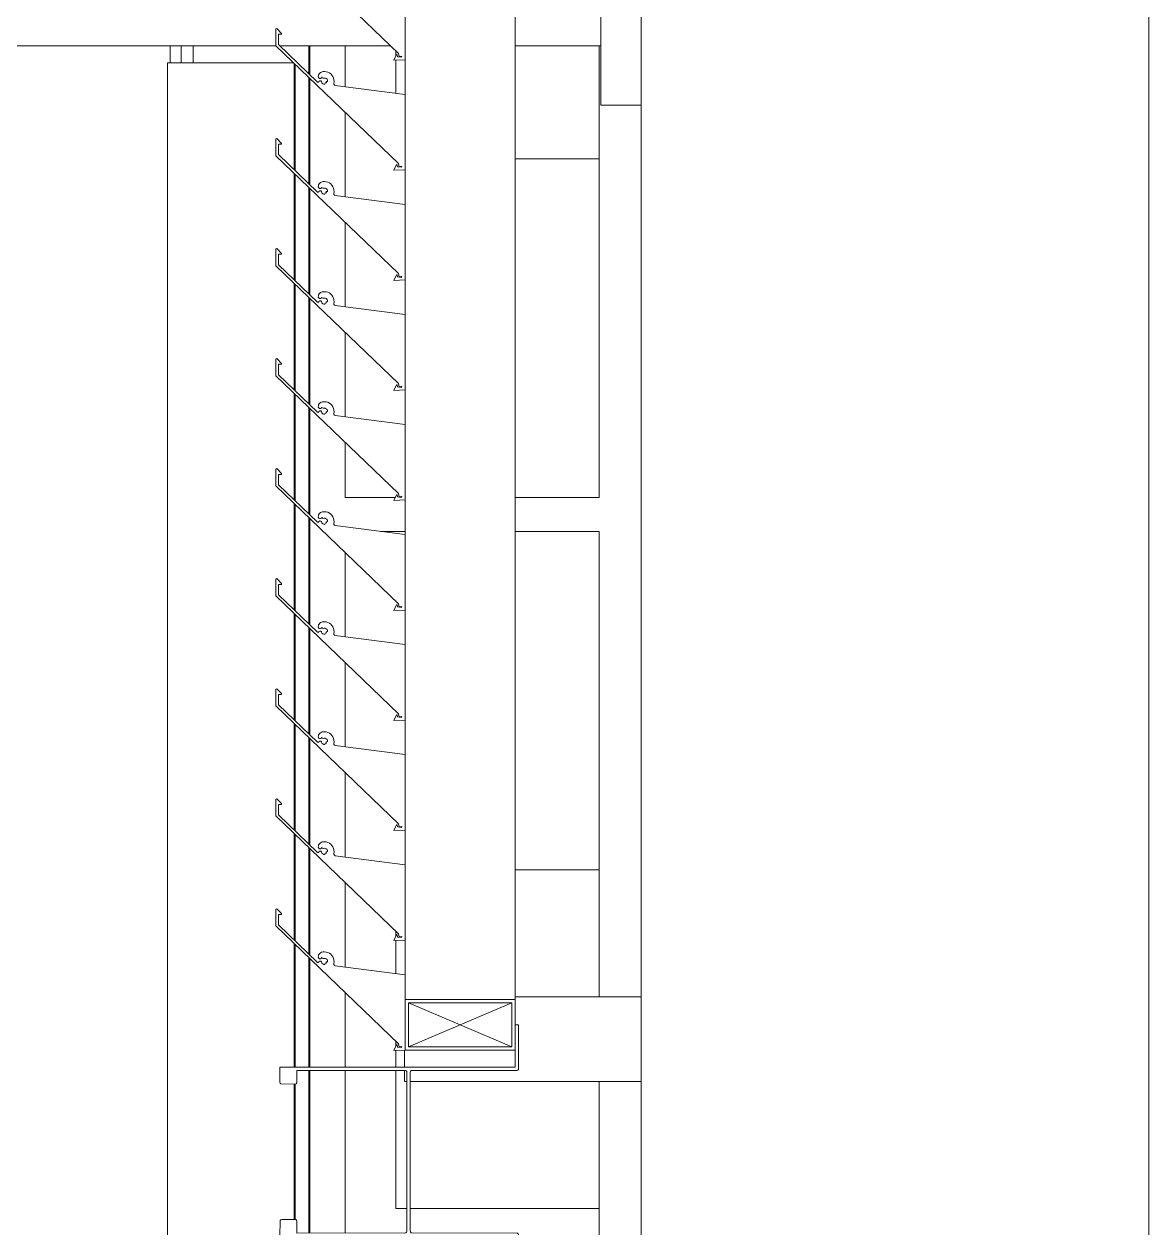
# Model space of a CAD drawing. Header units: millimetres. Extents: x -220592 to 404889, y -217665 to 38245.
# Drawn here: x 7563.08 to 7569.73, y -48132.01 to -48124.9 of the extents above; entities that cross this region are included whole.
import ezdxf

# ---------------------------------------------------------------- set-up
doc = ezdxf.new("R2010")
doc.units = ezdxf.units.MM
doc.linetypes.add('XKITLINE00', pattern=[0])
doc.layers.add('000 - 0_HIDE_OBJ_FRAMING_DEF_SUB_1', color=7, linetype='Continuous')
doc.layers.add('Part', color=7, linetype='Continuous', lineweight=0)

# ---------------------------------------------------------------- blocks, each defined once
blk = doc.blocks.new('*A13531')
at = {"layer": '000 - 0_HIDE_OBJ_FRAMING_DEF_SUB_1', "color": 7, "linetype": 'XKITLINE00', "lineweight": 0}
for p, q in [((-170.913334, 67.570805), (-170.913334, 99.680387)), ((-167.913334, 70.570805), (-167.913334, 99.420018))]:
    blk.add_line(p, q, dxfattribs=at)
blk = doc.blocks.new('*A13716')
at = {"layer": 'Part', "color": 7, "linetype": 'XKITLINE00', "lineweight": 0}
for p, q in [((-172.455279, 82.320764), (-172.308652, 82.320764)), ((-171.658652, 82.320764), (-171.163349, 82.320764)), ((-171.163349, 79.570764), (-171.163349, 82.320764)), ((-172.663349, 81.697415), (-172.663349, 82.196167)), ((-172.663349, 81.047415), (-172.663349, 81.546167)), ((-172.663349, 80.397415), (-172.663349, 80.896167)), ((-172.663349, 79.747415), (-172.663349, 80.246167)), ((-172.663349, 79.156204), (-172.663349, 79.596167)), ((-172.663349, 78.176542), (-172.663349, 79.136204)), ((-171.163349, 72.188511), (-171.163349, 79.070764))]:
    blk.add_line(p, q, dxfattribs=at)
blk = doc.blocks.new('*A13719')
at = {"layer": '000 - 0_HIDE_OBJ_FRAMING_DEF_SUB_1', "color": 7, "linetype": 'XKITLINE00', "lineweight": 0}
for p, q in [((-173.697937, 85.088511), (-173.697937, 85.188511)), ((-173.633058, 85.088511), (-173.633058, 85.188511)), ((-173.562852, 85.088511), (-173.562852, 85.188511)), ((-172.87913, 85.024479), (-172.87913, 85.188511)), ((-172.873025, 85.018628), (-172.873025, 85.188511)), ((-173.713199, 72.288511), (-173.713199, 85.088511)), ((-173.713199, 85.088511), (-172.967818, 85.088511)), ((-172.964598, 84.456391), (-172.964598, 85.08542)), ((-172.958493, 84.45054), (-172.958493, 85.079558)), ((-172.87913, 84.374479), (-172.87913, 85.003355)), ((-172.873025, 84.368628), (-172.873025, 84.997493)), ((-172.964598, 83.806391), (-172.964598, 84.43542)), ((-172.958493, 83.80054), (-172.958493, 84.429558)), ((-172.87913, 83.724479), (-172.87913, 84.353355)), ((-172.873025, 83.718628), (-172.873025, 84.347493)), ((-172.964598, 83.156391), (-172.964598, 83.78542)), ((-172.958493, 83.15054), (-172.958493, 83.779558)), ((-172.87913, 83.074479), (-172.87913, 83.703355)), ((-172.873025, 83.068628), (-172.873025, 83.697493)), ((-172.964598, 82.506391), (-172.964598, 83.13542)), ((-172.958493, 82.50054), (-172.958493, 83.129558)), ((-172.87913, 82.424479), (-172.87913, 83.053355)), ((-172.873025, 82.418628), (-172.873025, 83.047493)), ((-172.964598, 81.856391), (-172.964598, 82.48542)), ((-172.958493, 81.85054), (-172.958493, 82.479558)), ((-172.87913, 81.774479), (-172.87913, 82.403355)), ((-172.873025, 81.768628), (-172.873025, 82.397493)), ((-172.964598, 81.206391), (-172.964598, 81.83542)), ((-172.958493, 81.20054), (-172.958493, 81.829558)), ((-172.87913, 81.124479), (-172.87913, 81.753355)), ((-172.873025, 81.118628), (-172.873025, 81.747493)), ((-172.964598, 80.556391), (-172.964598, 81.18542)), ((-172.958493, 80.55054), (-172.958493, 81.179558)), ((-172.87913, 80.474479), (-172.87913, 81.103355)), ((-172.873025, 80.468628), (-172.873025, 81.097493)), ((-172.964598, 79.906391), (-172.964598, 80.53542)), ((-172.958493, 79.90054), (-172.958493, 80.529558)), ((-172.87913, 79.824479), (-172.87913, 80.453355)), ((-172.873025, 79.818628), (-172.873025, 80.447493)), ((-172.964598, 79.156152), (-172.964598, 79.88542)), ((-172.958493, 79.156153), (-172.958493, 79.879558)), ((-172.87913, 79.156167), (-172.87913, 79.803355)), ((-172.873025, 79.156168), (-172.873025, 79.797493)), ((-172.87913, 78.176249), (-172.87913, 79.136167)), ((-172.873025, 78.176258), (-172.873025, 79.136168)), ((-172.964598, 78.255476), (-172.964598, 79.056201)), ((-172.958493, 78.255422), (-172.958493, 79.056147))]:
    blk.add_line(p, q, dxfattribs=at)
blk = doc.blocks.new('*A13720')
at = {"layer": 'Part', "color": 7, "linetype": 'XKITLINE00', "lineweight": 0}
for p, q in [((-172.663349, 84.947415), (-172.663349, 85.188511)), ((-171.163349, 82.520764), (-171.163349, 85.188511)), ((-172.663349, 84.297415), (-172.663349, 84.796167)), ((-172.663349, 83.647415), (-172.663349, 84.146167)), ((-172.663349, 82.997415), (-172.663349, 83.496167)), ((-172.663349, 82.520764), (-172.663349, 82.846167)), ((-172.663349, 82.520764), (-172.368215, 82.520764)), ((-171.658652, 82.520764), (-171.163349, 82.520764))]:
    blk.add_line(p, q, dxfattribs=at)
blk = doc.blocks.new('*A13729')
at = {"layer": 'Part', "color": 7, "linetype": 'XKITLINE00', "lineweight": 0}
for p, q in [((-173.072824, 80.089018), (-173.073377, 79.989867)), ((-173.068143, 80.091486), (-173.072824, 80.089018)), ((-173.039494, 80.062598), (-173.068143, 80.091486)), ((-173.058341, 79.996233), (-173.057999, 80.05758)), ((-173.057999, 80.05758), (-173.040579, 80.057677)), ((-173.040579, 80.057677), (-173.039494, 80.062598)), ((-173.073377, 79.989867), (-172.348255, 79.293621)), ((-172.827326, 79.774831), (-173.058341, 79.996233)), ((-172.822163, 79.812893), (-172.822659, 79.805123)), ((-172.822659, 79.805123), (-172.820019, 79.799649)), ((-172.820428, 79.818389), (-172.822163, 79.812893)), ((-172.817674, 79.823452), (-172.820428, 79.818389)), ((-172.820019, 79.799649), (-172.814875, 79.796412)), ((-172.814002, 79.827895), (-172.817674, 79.823452)), ((-172.814875, 79.796412), (-172.808797, 79.7964)), ((-172.809549, 79.831553), (-172.814002, 79.827895)), ((-172.804479, 79.834293), (-172.809549, 79.831553)), ((-172.808797, 79.7964), (-172.803641, 79.799618)), ((-172.798978, 79.836012), (-172.804479, 79.834293)), ((-172.803641, 79.799618), (-172.800699, 79.80509)), ((-172.800699, 79.80509), (-172.798669, 79.800109)), ((-172.79325, 79.836648), (-172.798978, 79.836012)), ((-172.798669, 79.800109), (-172.793858, 79.797702)), ((-172.793858, 79.797702), (-172.78794, 79.798607)), ((-172.786451, 79.836746), (-172.79325, 79.836648)), ((-172.78794, 79.798607), (-172.78144, 79.798263)), ((-172.776238, 79.835961), (-172.786451, 79.836746)), ((-172.78144, 79.798263), (-172.775472, 79.795665)), ((-172.766337, 79.833338), (-172.776238, 79.835961)), ((-172.775472, 79.795665), (-172.77079, 79.791143)), ((-172.77079, 79.791143), (-172.767988, 79.785269)), ((-172.757074, 79.828965), (-172.766337, 79.833338)), ((-172.748758, 79.822986), (-172.757074, 79.828965)), ((-172.741662, 79.8156), (-172.748758, 79.822986)), ((-172.736022, 79.80705), (-172.741662, 79.8156)), ((-172.732024, 79.79762), (-172.736022, 79.80705)), ((-172.729801, 79.787621), (-172.732024, 79.79762)), ((-172.822166, 79.773739), (-172.827326, 79.774831)), ((-172.818512, 79.778366), (-172.822166, 79.773739)), ((-172.814048, 79.78222), (-172.818512, 79.778366)), ((-172.808154, 79.782014), (-172.814048, 79.78222)), ((-172.803971, 79.777857), (-172.808154, 79.782014)), ((-172.800857, 79.770283), (-172.803971, 79.777857)), ((-172.79619, 79.765497), (-172.800857, 79.770283)), ((-172.790114, 79.762707), (-172.79619, 79.765497)), ((-172.783442, 79.762284), (-172.790114, 79.762707)), ((-172.78112, 79.769675), (-172.783442, 79.762284)), ((-172.773955, 79.770619), (-172.78112, 79.769675)), ((-172.767418, 79.778785), (-172.775124, 79.777679)), ((-172.775124, 79.777679), (-172.773955, 79.770619)), ((-172.767988, 79.785269), (-172.767418, 79.778785)), ((-172.730912, 79.767251), (-172.729426, 79.777385)), ((-172.730672, 79.761728), (-172.730912, 79.767251)), ((-172.727536, 79.757177), (-172.730672, 79.761728)), ((-172.729426, 79.777385), (-172.729801, 79.787621)), ((-172.722461, 79.754987), (-172.727536, 79.757177)), ((-172.308455, 79.701957), (-172.722461, 79.754987)), ((-172.308462, 79.256287), (-172.308455, 79.701957)), ((-172.348255, 79.293621), (-172.345358, 79.275078)), ((-172.360613, 79.287152), (-172.376148, 79.253665)), ((-172.376148, 79.253665), (-172.308462, 79.256287)), ((-172.35549, 79.28674), (-172.360613, 79.287152)), ((-172.355361, 79.274549), (-172.35549, 79.28674)), ((-172.355361, 79.274549), (-172.330378, 79.271409)), ((-172.345358, 79.275078), (-172.328342, 79.277982)), ((-172.328342, 79.277982), (-172.330378, 79.271409))]:
    blk.add_line(p, q, dxfattribs=at)
blk = doc.blocks.new('*A13730')
at = {"layer": 'Part', "color": 7, "linetype": 'XKITLINE00', "lineweight": 0}
for p, q in [((-173.072824, 80.739018), (-173.073377, 80.639867)), ((-173.068143, 80.741486), (-173.072824, 80.739018)), ((-173.039494, 80.712598), (-173.068143, 80.741486)), ((-173.058341, 80.646233), (-173.057999, 80.70758)), ((-172.827326, 80.424831), (-173.058341, 80.646233)), ((-173.057999, 80.70758), (-173.040579, 80.707677)), ((-173.040579, 80.707677), (-173.039494, 80.712598)), ((-173.073377, 80.639867), (-172.348255, 79.943621)), ((-172.822163, 80.462893), (-172.822659, 80.455123)), ((-172.822659, 80.455123), (-172.820019, 80.449649)), ((-172.820428, 80.468389), (-172.822163, 80.462893)), ((-172.817674, 80.473452), (-172.820428, 80.468389)), ((-172.820019, 80.449649), (-172.814875, 80.446412)), ((-172.814048, 80.43222), (-172.818512, 80.428366)), ((-172.814002, 80.477895), (-172.817674, 80.473452)), ((-172.814875, 80.446412), (-172.808797, 80.4464)), ((-172.808154, 80.432014), (-172.814048, 80.43222)), ((-172.809549, 80.481553), (-172.814002, 80.477895)), ((-172.804479, 80.484293), (-172.809549, 80.481553)), ((-172.808797, 80.4464), (-172.803641, 80.449618)), ((-172.803971, 80.427857), (-172.808154, 80.432014)), ((-172.798978, 80.486012), (-172.804479, 80.484293)), ((-172.803641, 80.449618), (-172.800699, 80.45509)), ((-172.800699, 80.45509), (-172.798669, 80.450109)), ((-172.79325, 80.486648), (-172.798978, 80.486012)), ((-172.798669, 80.450109), (-172.793858, 80.447702)), ((-172.793858, 80.447702), (-172.78794, 80.448607)), ((-172.786451, 80.486746), (-172.79325, 80.486648)), ((-172.78794, 80.448607), (-172.78144, 80.448263)), ((-172.776238, 80.485961), (-172.786451, 80.486746)), ((-172.78144, 80.448263), (-172.775472, 80.445665)), ((-172.766337, 80.483338), (-172.776238, 80.485961)), ((-172.775472, 80.445665), (-172.77079, 80.441143)), ((-172.77079, 80.441143), (-172.767988, 80.435269)), ((-172.767988, 80.435269), (-172.767418, 80.428785)), ((-172.757074, 80.478965), (-172.766337, 80.483338)), ((-172.748758, 80.472986), (-172.757074, 80.478965)), ((-172.741662, 80.4656), (-172.748758, 80.472986)), ((-172.736022, 80.45705), (-172.741662, 80.4656)), ((-172.732024, 80.44762), (-172.736022, 80.45705)), ((-172.729801, 80.437621), (-172.732024, 80.44762)), ((-172.729426, 80.427385), (-172.729801, 80.437621)), ((-172.822166, 80.423739), (-172.827326, 80.424831)), ((-172.818512, 80.428366), (-172.822166, 80.423739)), ((-172.800857, 80.420283), (-172.803971, 80.427857)), ((-172.79619, 80.415497), (-172.800857, 80.420283)), ((-172.790114, 80.412707), (-172.79619, 80.415497)), ((-172.783442, 80.412284), (-172.790114, 80.412707)), ((-172.78112, 80.419675), (-172.783442, 80.412284)), ((-172.773955, 80.420619), (-172.78112, 80.419675)), ((-172.767418, 80.428785), (-172.775124, 80.427679)), ((-172.775124, 80.427679), (-172.773955, 80.420619)), ((-172.730912, 80.417251), (-172.729426, 80.427385)), ((-172.730672, 80.411728), (-172.730912, 80.417251)), ((-172.727536, 80.407177), (-172.730672, 80.411728)), ((-172.722461, 80.404987), (-172.727536, 80.407177)), ((-172.308455, 80.351957), (-172.722461, 80.404987)), ((-172.308462, 79.906287), (-172.308455, 80.351957)), ((-172.360613, 79.937152), (-172.376148, 79.903665)), ((-172.35549, 79.93674), (-172.360613, 79.937152)), ((-172.355361, 79.924549), (-172.35549, 79.93674)), ((-172.348255, 79.943621), (-172.345358, 79.925078)), ((-172.376148, 79.903665), (-172.308462, 79.906287)), ((-172.355361, 79.924549), (-172.330378, 79.921409)), ((-172.345358, 79.925078), (-172.328342, 79.927982)), ((-172.328342, 79.927982), (-172.330378, 79.921409))]:
    blk.add_line(p, q, dxfattribs=at)
blk = doc.blocks.new('*A13731')
at = {"layer": 'Part', "color": 7, "linetype": 'XKITLINE00', "lineweight": 0}
for p, q in [((-173.072824, 81.389018), (-173.073377, 81.289867)), ((-173.068143, 81.391486), (-173.072824, 81.389018)), ((-173.039494, 81.362598), (-173.068143, 81.391486)), ((-173.058341, 81.296233), (-173.057999, 81.35758)), ((-173.057999, 81.35758), (-173.040579, 81.357677)), ((-173.040579, 81.357677), (-173.039494, 81.362598)), ((-173.073377, 81.289867), (-172.348255, 80.593621)), ((-172.827326, 81.074831), (-173.058341, 81.296233)), ((-172.822166, 81.073739), (-172.827326, 81.074831)), ((-172.822163, 81.112893), (-172.822659, 81.105123)), ((-172.822659, 81.105123), (-172.820019, 81.099649)), ((-172.818512, 81.078366), (-172.822166, 81.073739)), ((-172.820428, 81.118389), (-172.822163, 81.112893)), ((-172.817674, 81.123452), (-172.820428, 81.118389)), ((-172.820019, 81.099649), (-172.814875, 81.096412)), ((-172.814048, 81.08222), (-172.818512, 81.078366)), ((-172.814002, 81.127895), (-172.817674, 81.123452)), ((-172.814875, 81.096412), (-172.808797, 81.0964)), ((-172.808154, 81.082014), (-172.814048, 81.08222)), ((-172.809549, 81.131553), (-172.814002, 81.127895)), ((-172.804479, 81.134293), (-172.809549, 81.131553)), ((-172.808797, 81.0964), (-172.803641, 81.099618)), ((-172.803971, 81.077857), (-172.808154, 81.082014)), ((-172.798978, 81.136012), (-172.804479, 81.134293)), ((-172.800857, 81.070283), (-172.803971, 81.077857)), ((-172.803641, 81.099618), (-172.800699, 81.10509)), ((-172.79619, 81.065497), (-172.800857, 81.070283)), ((-172.800699, 81.10509), (-172.798669, 81.100109)), ((-172.79325, 81.136648), (-172.798978, 81.136012)), ((-172.798669, 81.100109), (-172.793858, 81.097702)), ((-172.793858, 81.097702), (-172.78794, 81.098607)), ((-172.786451, 81.136746), (-172.79325, 81.136648)), ((-172.78794, 81.098607), (-172.78144, 81.098263)), ((-172.776238, 81.135961), (-172.786451, 81.136746)), ((-172.78112, 81.069675), (-172.783442, 81.062284)), ((-172.78144, 81.098263), (-172.775472, 81.095665)), ((-172.773955, 81.070619), (-172.78112, 81.069675)), ((-172.766337, 81.133338), (-172.776238, 81.135961)), ((-172.775472, 81.095665), (-172.77079, 81.091143)), ((-172.767418, 81.078785), (-172.775124, 81.077679)), ((-172.775124, 81.077679), (-172.773955, 81.070619)), ((-172.77079, 81.091143), (-172.767988, 81.085269)), ((-172.767988, 81.085269), (-172.767418, 81.078785)), ((-172.757074, 81.128965), (-172.766337, 81.133338)), ((-172.748758, 81.122986), (-172.757074, 81.128965)), ((-172.741662, 81.1156), (-172.748758, 81.122986)), ((-172.736022, 81.10705), (-172.741662, 81.1156)), ((-172.732024, 81.09762), (-172.736022, 81.10705)), ((-172.729801, 81.087621), (-172.732024, 81.09762)), ((-172.730912, 81.067251), (-172.729426, 81.077385)), ((-172.729426, 81.077385), (-172.729801, 81.087621)), ((-172.790114, 81.062707), (-172.79619, 81.065497)), ((-172.783442, 81.062284), (-172.790114, 81.062707)), ((-172.730672, 81.061728), (-172.730912, 81.067251)), ((-172.727536, 81.057177), (-172.730672, 81.061728)), ((-172.722461, 81.054987), (-172.727536, 81.057177)), ((-172.308455, 81.001957), (-172.722461, 81.054987)), ((-172.308462, 80.556287), (-172.308455, 81.001957)), ((-172.360613, 80.587152), (-172.376148, 80.553665)), ((-172.35549, 80.58674), (-172.360613, 80.587152)), ((-172.355361, 80.574549), (-172.35549, 80.58674)), ((-172.355361, 80.574549), (-172.330378, 80.571409)), ((-172.348255, 80.593621), (-172.345358, 80.575078)), ((-172.345358, 80.575078), (-172.328342, 80.577982)), ((-172.328342, 80.577982), (-172.330378, 80.571409)), ((-172.376148, 80.553665), (-172.308462, 80.556287))]:
    blk.add_line(p, q, dxfattribs=at)
blk = doc.blocks.new('*A13732')
at = {"layer": 'Part', "color": 7, "linetype": 'XKITLINE00', "lineweight": 0}
for p, q in [((-173.072824, 82.039018), (-173.073377, 81.939867)), ((-173.068143, 82.041486), (-173.072824, 82.039018)), ((-173.039494, 82.012598), (-173.068143, 82.041486)), ((-173.058341, 81.946233), (-173.057999, 82.00758)), ((-173.057999, 82.00758), (-173.040579, 82.007677)), ((-173.040579, 82.007677), (-173.039494, 82.012598)), ((-173.073377, 81.939867), (-172.348255, 81.243621)), ((-172.827326, 81.724831), (-173.058341, 81.946233)), ((-172.809549, 81.781553), (-172.814002, 81.777895)), ((-172.804479, 81.784293), (-172.809549, 81.781553)), ((-172.798978, 81.786012), (-172.804479, 81.784293)), ((-172.79325, 81.786648), (-172.798978, 81.786012)), ((-172.786451, 81.786746), (-172.79325, 81.786648)), ((-172.776238, 81.785961), (-172.786451, 81.786746)), ((-172.766337, 81.783338), (-172.776238, 81.785961)), ((-172.757074, 81.778965), (-172.766337, 81.783338)), ((-172.822166, 81.723739), (-172.827326, 81.724831)), ((-172.822163, 81.762893), (-172.822659, 81.755123)), ((-172.822659, 81.755123), (-172.820019, 81.749649)), ((-172.818512, 81.728366), (-172.822166, 81.723739)), ((-172.820428, 81.768389), (-172.822163, 81.762893)), ((-172.817674, 81.773452), (-172.820428, 81.768389)), ((-172.820019, 81.749649), (-172.814875, 81.746412)), ((-172.814048, 81.73222), (-172.818512, 81.728366)), ((-172.814002, 81.777895), (-172.817674, 81.773452)), ((-172.814875, 81.746412), (-172.808797, 81.7464)), ((-172.808154, 81.732014), (-172.814048, 81.73222)), ((-172.808797, 81.7464), (-172.803641, 81.749618)), ((-172.803971, 81.727857), (-172.808154, 81.732014)), ((-172.800857, 81.720283), (-172.803971, 81.727857)), ((-172.803641, 81.749618), (-172.800699, 81.75509)), ((-172.79619, 81.715497), (-172.800857, 81.720283)), ((-172.800699, 81.75509), (-172.798669, 81.750109)), ((-172.798669, 81.750109), (-172.793858, 81.747702)), ((-172.790114, 81.712707), (-172.79619, 81.715497)), ((-172.793858, 81.747702), (-172.78794, 81.748607)), ((-172.783442, 81.712284), (-172.790114, 81.712707)), ((-172.78794, 81.748607), (-172.78144, 81.748263)), ((-172.78112, 81.719675), (-172.783442, 81.712284)), ((-172.78144, 81.748263), (-172.775472, 81.745665)), ((-172.773955, 81.720619), (-172.78112, 81.719675)), ((-172.775472, 81.745665), (-172.77079, 81.741143)), ((-172.767418, 81.728785), (-172.775124, 81.727679)), ((-172.775124, 81.727679), (-172.773955, 81.720619)), ((-172.77079, 81.741143), (-172.767988, 81.735269)), ((-172.767988, 81.735269), (-172.767418, 81.728785)), ((-172.748758, 81.772986), (-172.757074, 81.778965)), ((-172.741662, 81.7656), (-172.748758, 81.772986)), ((-172.736022, 81.75705), (-172.741662, 81.7656)), ((-172.732024, 81.74762), (-172.736022, 81.75705)), ((-172.729801, 81.737621), (-172.732024, 81.74762)), ((-172.730912, 81.717251), (-172.729426, 81.727385)), ((-172.730672, 81.711728), (-172.730912, 81.717251)), ((-172.727536, 81.707177), (-172.730672, 81.711728)), ((-172.729426, 81.727385), (-172.729801, 81.737621)), ((-172.722461, 81.704987), (-172.727536, 81.707177)), ((-172.308455, 81.651957), (-172.722461, 81.704987)), ((-172.308462, 81.206287), (-172.308455, 81.651957)), ((-172.360613, 81.237152), (-172.376148, 81.203665)), ((-172.35549, 81.23674), (-172.360613, 81.237152)), ((-172.355361, 81.224549), (-172.35549, 81.23674)), ((-172.355361, 81.224549), (-172.330378, 81.221409)), ((-172.348255, 81.243621), (-172.345358, 81.225078)), ((-172.345358, 81.225078), (-172.328342, 81.227982)), ((-172.328342, 81.227982), (-172.330378, 81.221409)), ((-172.376148, 81.203665), (-172.308462, 81.206287))]:
    blk.add_line(p, q, dxfattribs=at)
blk = doc.blocks.new('*A13733')
at = {"layer": 'Part', "color": 7, "linetype": 'XKITLINE00', "lineweight": 0}
for p, q in [((-173.072824, 82.689018), (-173.073377, 82.589867)), ((-173.068143, 82.691486), (-173.072824, 82.689018)), ((-173.039494, 82.662598), (-173.068143, 82.691486)), ((-173.058341, 82.596233), (-173.057999, 82.65758)), ((-173.057999, 82.65758), (-173.040579, 82.657677)), ((-173.040579, 82.657677), (-173.039494, 82.662598)), ((-173.073377, 82.589867), (-172.348255, 81.893621)), ((-172.827326, 82.374831), (-173.058341, 82.596233)), ((-172.817674, 82.423452), (-172.820428, 82.418389)), ((-172.814002, 82.427895), (-172.817674, 82.423452)), ((-172.809549, 82.431553), (-172.814002, 82.427895)), ((-172.804479, 82.434293), (-172.809549, 82.431553)), ((-172.798978, 82.436012), (-172.804479, 82.434293)), ((-172.79325, 82.436648), (-172.798978, 82.436012)), ((-172.786451, 82.436746), (-172.79325, 82.436648)), ((-172.776238, 82.435961), (-172.786451, 82.436746)), ((-172.766337, 82.433338), (-172.776238, 82.435961)), ((-172.757074, 82.428965), (-172.766337, 82.433338)), ((-172.748758, 82.422986), (-172.757074, 82.428965)), ((-172.741662, 82.4156), (-172.748758, 82.422986)), ((-172.822166, 82.373739), (-172.827326, 82.374831)), ((-172.822163, 82.412893), (-172.822659, 82.405123)), ((-172.822659, 82.405123), (-172.820019, 82.399649)), ((-172.818512, 82.378366), (-172.822166, 82.373739)), ((-172.820428, 82.418389), (-172.822163, 82.412893)), ((-172.820019, 82.399649), (-172.814875, 82.396412)), ((-172.814048, 82.38222), (-172.818512, 82.378366)), ((-172.814875, 82.396412), (-172.808797, 82.3964)), ((-172.808154, 82.382014), (-172.814048, 82.38222)), ((-172.808797, 82.3964), (-172.803641, 82.399618)), ((-172.803971, 82.377857), (-172.808154, 82.382014)), ((-172.800857, 82.370283), (-172.803971, 82.377857)), ((-172.803641, 82.399618), (-172.800699, 82.40509)), ((-172.79619, 82.365497), (-172.800857, 82.370283)), ((-172.800699, 82.40509), (-172.798669, 82.400109)), ((-172.798669, 82.400109), (-172.793858, 82.397702)), ((-172.790114, 82.362707), (-172.79619, 82.365497)), ((-172.793858, 82.397702), (-172.78794, 82.398607)), ((-172.783442, 82.362284), (-172.790114, 82.362707)), ((-172.78794, 82.398607), (-172.78144, 82.398263)), ((-172.78112, 82.369675), (-172.783442, 82.362284)), ((-172.78144, 82.398263), (-172.775472, 82.395665)), ((-172.773955, 82.370619), (-172.78112, 82.369675)), ((-172.775472, 82.395665), (-172.77079, 82.391143)), ((-172.767418, 82.378785), (-172.775124, 82.377679)), ((-172.775124, 82.377679), (-172.773955, 82.370619)), ((-172.77079, 82.391143), (-172.767988, 82.385269)), ((-172.767988, 82.385269), (-172.767418, 82.378785)), ((-172.736022, 82.40705), (-172.741662, 82.4156)), ((-172.732024, 82.39762), (-172.736022, 82.40705)), ((-172.729801, 82.387621), (-172.732024, 82.39762)), ((-172.730912, 82.367251), (-172.729426, 82.377385)), ((-172.730672, 82.361728), (-172.730912, 82.367251)), ((-172.727536, 82.357177), (-172.730672, 82.361728)), ((-172.729426, 82.377385), (-172.729801, 82.387621)), ((-172.722461, 82.354987), (-172.727536, 82.357177)), ((-172.308455, 82.301957), (-172.722461, 82.354987)), ((-172.308462, 81.856287), (-172.308455, 82.301957)), ((-172.360613, 81.887152), (-172.376148, 81.853665)), ((-172.376148, 81.853665), (-172.308462, 81.856287)), ((-172.35549, 81.88674), (-172.360613, 81.887152)), ((-172.355361, 81.874549), (-172.35549, 81.88674)), ((-172.355361, 81.874549), (-172.330378, 81.871409)), ((-172.348255, 81.893621), (-172.345358, 81.875078)), ((-172.345358, 81.875078), (-172.328342, 81.877982)), ((-172.328342, 81.877982), (-172.330378, 81.871409))]:
    blk.add_line(p, q, dxfattribs=at)
blk = doc.blocks.new('*A13734')
at = {"layer": 'Part', "color": 7, "linetype": 'XKITLINE00', "lineweight": 0}
for p, q in [((-173.072824, 83.339018), (-173.073377, 83.239867)), ((-173.068143, 83.341486), (-173.072824, 83.339018)), ((-173.039494, 83.312598), (-173.068143, 83.341486)), ((-173.058341, 83.246233), (-173.057999, 83.30758)), ((-173.057999, 83.30758), (-173.040579, 83.307677)), ((-173.040579, 83.307677), (-173.039494, 83.312598)), ((-173.073377, 83.239867), (-172.348255, 82.543621)), ((-172.827326, 83.024831), (-173.058341, 83.246233)), ((-172.822163, 83.062893), (-172.822659, 83.055123)), ((-172.820428, 83.068389), (-172.822163, 83.062893)), ((-172.817674, 83.073452), (-172.820428, 83.068389)), ((-172.814002, 83.077895), (-172.817674, 83.073452)), ((-172.809549, 83.081553), (-172.814002, 83.077895)), ((-172.804479, 83.084293), (-172.809549, 83.081553)), ((-172.798978, 83.086012), (-172.804479, 83.084293)), ((-172.79325, 83.086648), (-172.798978, 83.086012)), ((-172.786451, 83.086746), (-172.79325, 83.086648)), ((-172.776238, 83.085961), (-172.786451, 83.086746)), ((-172.766337, 83.083338), (-172.776238, 83.085961)), ((-172.757074, 83.078965), (-172.766337, 83.083338)), ((-172.748758, 83.072986), (-172.757074, 83.078965)), ((-172.741662, 83.0656), (-172.748758, 83.072986)), ((-172.736022, 83.05705), (-172.741662, 83.0656)), ((-172.822166, 83.023739), (-172.827326, 83.024831)), ((-172.822659, 83.055123), (-172.820019, 83.049649)), ((-172.818512, 83.028366), (-172.822166, 83.023739)), ((-172.820019, 83.049649), (-172.814875, 83.046412)), ((-172.814048, 83.03222), (-172.818512, 83.028366)), ((-172.814875, 83.046412), (-172.808797, 83.0464)), ((-172.808154, 83.032014), (-172.814048, 83.03222)), ((-172.808797, 83.0464), (-172.803641, 83.049618)), ((-172.803971, 83.027857), (-172.808154, 83.032014)), ((-172.800857, 83.020283), (-172.803971, 83.027857)), ((-172.803641, 83.049618), (-172.800699, 83.05509)), ((-172.79619, 83.015497), (-172.800857, 83.020283)), ((-172.800699, 83.05509), (-172.798669, 83.050109)), ((-172.798669, 83.050109), (-172.793858, 83.047702)), ((-172.790114, 83.012707), (-172.79619, 83.015497)), ((-172.793858, 83.047702), (-172.78794, 83.048607)), ((-172.783442, 83.012284), (-172.790114, 83.012707)), ((-172.78794, 83.048607), (-172.78144, 83.048263)), ((-172.78112, 83.019675), (-172.783442, 83.012284)), ((-172.78144, 83.048263), (-172.775472, 83.045665)), ((-172.773955, 83.020619), (-172.78112, 83.019675)), ((-172.775472, 83.045665), (-172.77079, 83.041143)), ((-172.767418, 83.028785), (-172.775124, 83.027679)), ((-172.775124, 83.027679), (-172.773955, 83.020619)), ((-172.77079, 83.041143), (-172.767988, 83.035269)), ((-172.767988, 83.035269), (-172.767418, 83.028785)), ((-172.732024, 83.04762), (-172.736022, 83.05705)), ((-172.729801, 83.037621), (-172.732024, 83.04762)), ((-172.730912, 83.017251), (-172.729426, 83.027385)), ((-172.730672, 83.011728), (-172.730912, 83.017251)), ((-172.727536, 83.007177), (-172.730672, 83.011728)), ((-172.729426, 83.027385), (-172.729801, 83.037621)), ((-172.722461, 83.004987), (-172.727536, 83.007177)), ((-172.308455, 82.951957), (-172.722461, 83.004987)), ((-172.308462, 82.506287), (-172.308455, 82.951957)), ((-172.360613, 82.537152), (-172.376148, 82.503665)), ((-172.376148, 82.503665), (-172.308462, 82.506287)), ((-172.35549, 82.53674), (-172.360613, 82.537152)), ((-172.355361, 82.524549), (-172.35549, 82.53674)), ((-172.355361, 82.524549), (-172.330378, 82.521409)), ((-172.348255, 82.543621), (-172.345358, 82.525078)), ((-172.345358, 82.525078), (-172.328342, 82.527982)), ((-172.328342, 82.527982), (-172.330378, 82.521409))]:
    blk.add_line(p, q, dxfattribs=at)
blk = doc.blocks.new('*A13735')
at = {"layer": 'Part', "color": 7, "linetype": 'XKITLINE00', "lineweight": 0}
for p, q in [((-173.072824, 83.989018), (-173.073377, 83.889867)), ((-173.068143, 83.991486), (-173.072824, 83.989018)), ((-173.039494, 83.962598), (-173.068143, 83.991486)), ((-173.058341, 83.896233), (-173.057999, 83.95758)), ((-173.057999, 83.95758), (-173.040579, 83.957677)), ((-173.040579, 83.957677), (-173.039494, 83.962598)), ((-173.073377, 83.889867), (-172.348255, 83.193621)), ((-172.827326, 83.674831), (-173.058341, 83.896233)), ((-172.822163, 83.712893), (-172.822659, 83.705123)), ((-172.822659, 83.705123), (-172.820019, 83.699649)), ((-172.820428, 83.718389), (-172.822163, 83.712893)), ((-172.817674, 83.723452), (-172.820428, 83.718389)), ((-172.814002, 83.727895), (-172.817674, 83.723452)), ((-172.809549, 83.731553), (-172.814002, 83.727895)), ((-172.804479, 83.734293), (-172.809549, 83.731553)), ((-172.798978, 83.736012), (-172.804479, 83.734293)), ((-172.803641, 83.699618), (-172.800699, 83.70509)), ((-172.800699, 83.70509), (-172.798669, 83.700109)), ((-172.79325, 83.736648), (-172.798978, 83.736012)), ((-172.786451, 83.736746), (-172.79325, 83.736648)), ((-172.776238, 83.735961), (-172.786451, 83.736746)), ((-172.766337, 83.733338), (-172.776238, 83.735961)), ((-172.757074, 83.728965), (-172.766337, 83.733338)), ((-172.748758, 83.722986), (-172.757074, 83.728965)), ((-172.741662, 83.7156), (-172.748758, 83.722986)), ((-172.736022, 83.70705), (-172.741662, 83.7156)), ((-172.732024, 83.69762), (-172.736022, 83.70705)), ((-172.822166, 83.673739), (-172.827326, 83.674831)), ((-172.818512, 83.678366), (-172.822166, 83.673739)), ((-172.820019, 83.699649), (-172.814875, 83.696412)), ((-172.814048, 83.68222), (-172.818512, 83.678366)), ((-172.814875, 83.696412), (-172.808797, 83.6964)), ((-172.808154, 83.682014), (-172.814048, 83.68222)), ((-172.808797, 83.6964), (-172.803641, 83.699618)), ((-172.803971, 83.677857), (-172.808154, 83.682014)), ((-172.800857, 83.670283), (-172.803971, 83.677857)), ((-172.79619, 83.665497), (-172.800857, 83.670283)), ((-172.798669, 83.700109), (-172.793858, 83.697702)), ((-172.790114, 83.662707), (-172.79619, 83.665497)), ((-172.793858, 83.697702), (-172.78794, 83.698607)), ((-172.783442, 83.662284), (-172.790114, 83.662707)), ((-172.78794, 83.698607), (-172.78144, 83.698263)), ((-172.78112, 83.669675), (-172.783442, 83.662284)), ((-172.78144, 83.698263), (-172.775472, 83.695665)), ((-172.773955, 83.670619), (-172.78112, 83.669675)), ((-172.775472, 83.695665), (-172.77079, 83.691143)), ((-172.767418, 83.678785), (-172.775124, 83.677679)), ((-172.775124, 83.677679), (-172.773955, 83.670619)), ((-172.77079, 83.691143), (-172.767988, 83.685269)), ((-172.767988, 83.685269), (-172.767418, 83.678785)), ((-172.729801, 83.687621), (-172.732024, 83.69762)), ((-172.730912, 83.667251), (-172.729426, 83.677385)), ((-172.730672, 83.661728), (-172.730912, 83.667251)), ((-172.727536, 83.657177), (-172.730672, 83.661728)), ((-172.729426, 83.677385), (-172.729801, 83.687621)), ((-172.722461, 83.654987), (-172.727536, 83.657177)), ((-172.308455, 83.601957), (-172.722461, 83.654987)), ((-172.308462, 83.156287), (-172.308455, 83.601957)), ((-172.360613, 83.187152), (-172.376148, 83.153665)), ((-172.376148, 83.153665), (-172.308462, 83.156287)), ((-172.35549, 83.18674), (-172.360613, 83.187152)), ((-172.355361, 83.174549), (-172.35549, 83.18674)), ((-172.355361, 83.174549), (-172.330378, 83.171409)), ((-172.348255, 83.193621), (-172.345358, 83.175078)), ((-172.345358, 83.175078), (-172.328342, 83.177982)), ((-172.328342, 83.177982), (-172.330378, 83.171409))]:
    blk.add_line(p, q, dxfattribs=at)
blk = doc.blocks.new('*A13736')
at = {"layer": 'Part', "color": 7, "linetype": 'XKITLINE00', "lineweight": 0}
for p, q in [((-173.072824, 84.639018), (-173.073377, 84.539867)), ((-173.068143, 84.641486), (-173.072824, 84.639018)), ((-173.039494, 84.612598), (-173.068143, 84.641486)), ((-173.058341, 84.546233), (-173.057999, 84.60758)), ((-173.057999, 84.60758), (-173.040579, 84.607677)), ((-173.040579, 84.607677), (-173.039494, 84.612598)), ((-173.073377, 84.539867), (-172.348255, 83.843621)), ((-172.827326, 84.324831), (-173.058341, 84.546233)), ((-172.822163, 84.362893), (-172.822659, 84.355123)), ((-172.822659, 84.355123), (-172.820019, 84.349649)), ((-172.820428, 84.368389), (-172.822163, 84.362893)), ((-172.817674, 84.373452), (-172.820428, 84.368389)), ((-172.820019, 84.349649), (-172.814875, 84.346412)), ((-172.814002, 84.377895), (-172.817674, 84.373452)), ((-172.814875, 84.346412), (-172.808797, 84.3464)), ((-172.809549, 84.381553), (-172.814002, 84.377895)), ((-172.804479, 84.384293), (-172.809549, 84.381553)), ((-172.808797, 84.3464), (-172.803641, 84.349618)), ((-172.798978, 84.386012), (-172.804479, 84.384293)), ((-172.803641, 84.349618), (-172.800699, 84.35509)), ((-172.800699, 84.35509), (-172.798669, 84.350109)), ((-172.79325, 84.386648), (-172.798978, 84.386012)), ((-172.798669, 84.350109), (-172.793858, 84.347702)), ((-172.793858, 84.347702), (-172.78794, 84.348607)), ((-172.786451, 84.386746), (-172.79325, 84.386648)), ((-172.78794, 84.348607), (-172.78144, 84.348263)), ((-172.776238, 84.385961), (-172.786451, 84.386746)), ((-172.78144, 84.348263), (-172.775472, 84.345665)), ((-172.766337, 84.383338), (-172.776238, 84.385961)), ((-172.775472, 84.345665), (-172.77079, 84.341143)), ((-172.77079, 84.341143), (-172.767988, 84.335269)), ((-172.757074, 84.378965), (-172.766337, 84.383338)), ((-172.748758, 84.372986), (-172.757074, 84.378965)), ((-172.741662, 84.3656), (-172.748758, 84.372986)), ((-172.736022, 84.35705), (-172.741662, 84.3656)), ((-172.732024, 84.34762), (-172.736022, 84.35705)), ((-172.729801, 84.337621), (-172.732024, 84.34762)), ((-172.822166, 84.323739), (-172.827326, 84.324831)), ((-172.818512, 84.328366), (-172.822166, 84.323739)), ((-172.814048, 84.33222), (-172.818512, 84.328366)), ((-172.808154, 84.332014), (-172.814048, 84.33222)), ((-172.803971, 84.327857), (-172.808154, 84.332014)), ((-172.800857, 84.320283), (-172.803971, 84.327857)), ((-172.79619, 84.315497), (-172.800857, 84.320283)), ((-172.790114, 84.312707), (-172.79619, 84.315497)), ((-172.783442, 84.312284), (-172.790114, 84.312707)), ((-172.78112, 84.319675), (-172.783442, 84.312284)), ((-172.773955, 84.320619), (-172.78112, 84.319675)), ((-172.767418, 84.328785), (-172.775124, 84.327679)), ((-172.775124, 84.327679), (-172.773955, 84.320619)), ((-172.767988, 84.335269), (-172.767418, 84.328785)), ((-172.730912, 84.317251), (-172.729426, 84.327385)), ((-172.730672, 84.311728), (-172.730912, 84.317251)), ((-172.727536, 84.307177), (-172.730672, 84.311728)), ((-172.729426, 84.327385), (-172.729801, 84.337621)), ((-172.722461, 84.304987), (-172.727536, 84.307177)), ((-172.308455, 84.251957), (-172.722461, 84.304987)), ((-172.308462, 83.806287), (-172.308455, 84.251957)), ((-172.348255, 83.843621), (-172.345358, 83.825078)), ((-172.360613, 83.837152), (-172.376148, 83.803665)), ((-172.376148, 83.803665), (-172.308462, 83.806287)), ((-172.35549, 83.83674), (-172.360613, 83.837152)), ((-172.355361, 83.824549), (-172.35549, 83.83674)), ((-172.355361, 83.824549), (-172.330378, 83.821409)), ((-172.345358, 83.825078), (-172.328342, 83.827982)), ((-172.328342, 83.827982), (-172.330378, 83.821409))]:
    blk.add_line(p, q, dxfattribs=at)
blk = doc.blocks.new('*A13737')
at = {"layer": 'Part', "color": 7, "linetype": 'XKITLINE00', "lineweight": 0}
for p, q in [((-173.072824, 85.289018), (-173.073377, 85.189867)), ((-173.068143, 85.291486), (-173.072824, 85.289018)), ((-173.039494, 85.262598), (-173.068143, 85.291486)), ((-173.058341, 85.196233), (-173.057999, 85.25758)), ((-172.827326, 84.974831), (-173.058341, 85.196233)), ((-173.057999, 85.25758), (-173.040579, 85.257677)), ((-173.040579, 85.257677), (-173.039494, 85.262598)), ((-173.073377, 85.189867), (-172.348255, 84.493621)), ((-172.822163, 85.012893), (-172.822659, 85.005123)), ((-172.822659, 85.005123), (-172.820019, 84.999649)), ((-172.820428, 85.018389), (-172.822163, 85.012893)), ((-172.817674, 85.023452), (-172.820428, 85.018389)), ((-172.820019, 84.999649), (-172.814875, 84.996412)), ((-172.814048, 84.98222), (-172.818512, 84.978366)), ((-172.814002, 85.027895), (-172.817674, 85.023452)), ((-172.814875, 84.996412), (-172.808797, 84.9964)), ((-172.808154, 84.982014), (-172.814048, 84.98222)), ((-172.809549, 85.031553), (-172.814002, 85.027895)), ((-172.804479, 85.034293), (-172.809549, 85.031553)), ((-172.808797, 84.9964), (-172.803641, 84.999618)), ((-172.803971, 84.977857), (-172.808154, 84.982014)), ((-172.798978, 85.036012), (-172.804479, 85.034293)), ((-172.803641, 84.999618), (-172.800699, 85.00509)), ((-172.800699, 85.00509), (-172.798669, 85.000109)), ((-172.79325, 85.036648), (-172.798978, 85.036012)), ((-172.798669, 85.000109), (-172.793858, 84.997702)), ((-172.793858, 84.997702), (-172.78794, 84.998607)), ((-172.786451, 85.036746), (-172.79325, 85.036648)), ((-172.78794, 84.998607), (-172.78144, 84.998263)), ((-172.776238, 85.035961), (-172.786451, 85.036746)), ((-172.78144, 84.998263), (-172.775472, 84.995665)), ((-172.766337, 85.033338), (-172.776238, 85.035961)), ((-172.775472, 84.995665), (-172.77079, 84.991143)), ((-172.77079, 84.991143), (-172.767988, 84.985269)), ((-172.767988, 84.985269), (-172.767418, 84.978785)), ((-172.757074, 85.028965), (-172.766337, 85.033338)), ((-172.748758, 85.022986), (-172.757074, 85.028965)), ((-172.741662, 85.0156), (-172.748758, 85.022986)), ((-172.736022, 85.00705), (-172.741662, 85.0156)), ((-172.732024, 84.99762), (-172.736022, 85.00705)), ((-172.729801, 84.987621), (-172.732024, 84.99762)), ((-172.729426, 84.977385), (-172.729801, 84.987621)), ((-172.822166, 84.973739), (-172.827326, 84.974831)), ((-172.818512, 84.978366), (-172.822166, 84.973739)), ((-172.800857, 84.970283), (-172.803971, 84.977857)), ((-172.79619, 84.965497), (-172.800857, 84.970283)), ((-172.790114, 84.962707), (-172.79619, 84.965497)), ((-172.783442, 84.962284), (-172.790114, 84.962707)), ((-172.78112, 84.969675), (-172.783442, 84.962284)), ((-172.773955, 84.970619), (-172.78112, 84.969675)), ((-172.767418, 84.978785), (-172.775124, 84.977679)), ((-172.775124, 84.977679), (-172.773955, 84.970619)), ((-172.730912, 84.967251), (-172.729426, 84.977385)), ((-172.730672, 84.961728), (-172.730912, 84.967251)), ((-172.727536, 84.957177), (-172.730672, 84.961728)), ((-172.722461, 84.954987), (-172.727536, 84.957177)), ((-172.308455, 84.901957), (-172.722461, 84.954987)), ((-172.308462, 84.456287), (-172.308455, 84.901957)), ((-172.360613, 84.487152), (-172.376148, 84.453665)), ((-172.35549, 84.48674), (-172.360613, 84.487152)), ((-172.355361, 84.474549), (-172.35549, 84.48674)), ((-172.348255, 84.493621), (-172.345358, 84.475078)), ((-172.376148, 84.453665), (-172.308462, 84.456287)), ((-172.355361, 84.474549), (-172.330378, 84.471409)), ((-172.345358, 84.475078), (-172.328342, 84.477982)), ((-172.328342, 84.477982), (-172.330378, 84.471409))]:
    blk.add_line(p, q, dxfattribs=at)
blk = doc.blocks.new('*A13738')
at = {"layer": 'Part', "color": 7, "linetype": 'XKITLINE00', "lineweight": 0}
for p, q in [((-173.072824, 85.939018), (-173.073377, 85.839867)), ((-173.068143, 85.941486), (-173.072824, 85.939018)), ((-173.039494, 85.912598), (-173.068143, 85.941486)), ((-173.058341, 85.846233), (-173.057999, 85.90758)), ((-173.057999, 85.90758), (-173.040579, 85.907677)), ((-173.040579, 85.907677), (-173.039494, 85.912598)), ((-173.073377, 85.839867), (-172.348255, 85.143621)), ((-172.827326, 85.624831), (-173.058341, 85.846233)), ((-172.822166, 85.623739), (-172.827326, 85.624831)), ((-172.822163, 85.662893), (-172.822659, 85.655123)), ((-172.822659, 85.655123), (-172.820019, 85.649649)), ((-172.818512, 85.628366), (-172.822166, 85.623739)), ((-172.820428, 85.668389), (-172.822163, 85.662893)), ((-172.817674, 85.673452), (-172.820428, 85.668389)), ((-172.820019, 85.649649), (-172.814875, 85.646412)), ((-172.814048, 85.63222), (-172.818512, 85.628366)), ((-172.814002, 85.677895), (-172.817674, 85.673452)), ((-172.814875, 85.646412), (-172.808797, 85.6464)), ((-172.808154, 85.632014), (-172.814048, 85.63222)), ((-172.809549, 85.681553), (-172.814002, 85.677895)), ((-172.804479, 85.684293), (-172.809549, 85.681553)), ((-172.808797, 85.6464), (-172.803641, 85.649618)), ((-172.803971, 85.627857), (-172.808154, 85.632014)), ((-172.798978, 85.686012), (-172.804479, 85.684293)), ((-172.800857, 85.620283), (-172.803971, 85.627857)), ((-172.803641, 85.649618), (-172.800699, 85.65509)), ((-172.800699, 85.65509), (-172.798669, 85.650109)), ((-172.79325, 85.686648), (-172.798978, 85.686012)), ((-172.798669, 85.650109), (-172.793858, 85.647702)), ((-172.793858, 85.647702), (-172.78794, 85.648607)), ((-172.786451, 85.686746), (-172.79325, 85.686648)), ((-172.78794, 85.648607), (-172.78144, 85.648263)), ((-172.776238, 85.685961), (-172.786451, 85.686746)), ((-172.78144, 85.648263), (-172.775472, 85.645665)), ((-172.766337, 85.683338), (-172.776238, 85.685961)), ((-172.775472, 85.645665), (-172.77079, 85.641143)), ((-172.767418, 85.628785), (-172.775124, 85.627679)), ((-172.775124, 85.627679), (-172.773955, 85.620619)), ((-172.77079, 85.641143), (-172.767988, 85.635269)), ((-172.767988, 85.635269), (-172.767418, 85.628785)), ((-172.757074, 85.678965), (-172.766337, 85.683338)), ((-172.748758, 85.672986), (-172.757074, 85.678965)), ((-172.741662, 85.6656), (-172.748758, 85.672986)), ((-172.736022, 85.65705), (-172.741662, 85.6656)), ((-172.732024, 85.64762), (-172.736022, 85.65705)), ((-172.729801, 85.637621), (-172.732024, 85.64762)), ((-172.730912, 85.617251), (-172.729426, 85.627385)), ((-172.729426, 85.627385), (-172.729801, 85.637621)), ((-172.79619, 85.615497), (-172.800857, 85.620283)), ((-172.790114, 85.612707), (-172.79619, 85.615497)), ((-172.783442, 85.612284), (-172.790114, 85.612707)), ((-172.78112, 85.619675), (-172.783442, 85.612284)), ((-172.773955, 85.620619), (-172.78112, 85.619675)), ((-172.730672, 85.611728), (-172.730912, 85.617251)), ((-172.727536, 85.607177), (-172.730672, 85.611728)), ((-172.722461, 85.604987), (-172.727536, 85.607177)), ((-172.308455, 85.551957), (-172.722461, 85.604987)), ((-172.308462, 85.106287), (-172.308455, 85.551957)), ((-172.360613, 85.137152), (-172.376148, 85.103665)), ((-172.35549, 85.13674), (-172.360613, 85.137152)), ((-172.355361, 85.124549), (-172.35549, 85.13674)), ((-172.355361, 85.124549), (-172.330378, 85.121409)), ((-172.348255, 85.143621), (-172.345358, 85.125078)), ((-172.345358, 85.125078), (-172.328342, 85.127982)), ((-172.328342, 85.127982), (-172.330378, 85.121409)), ((-172.376148, 85.103665), (-172.308462, 85.106287))]:
    blk.add_line(p, q, dxfattribs=at)
blk = doc.blocks.new('*A13751')
at = {"layer": 'Part', "color": 7, "linetype": 'XKITLINE00', "lineweight": 0}
for p, q in [((-172.308652, 79.256275), (-172.308652, 79.556275)), ((-171.658652, 79.556275), (-172.308652, 79.556275)), ((-172.288652, 79.276275), (-171.678652, 79.536275)), ((-172.288652, 79.536275), (-171.678652, 79.276275)), ((-172.288652, 79.276275), (-172.288652, 79.536275)), ((-172.288652, 79.536275), (-171.678652, 79.536275)), ((-171.678652, 79.536275), (-171.678652, 79.276275)), ((-171.658652, 79.256275), (-171.658652, 79.556275)), ((-172.308652, 79.256275), (-171.658652, 79.256275)), ((-171.678652, 79.276275), (-172.288652, 79.276275))]:
    blk.add_line(p, q, dxfattribs=at)
blk = doc.blocks.new('*A13753')
at = {"layer": 'Part', "color": 7, "linetype": 'XKITLINE00', "lineweight": 0}
for p, q in [((-171.658652, 79.556275), (-171.658652, 92.756161)), ((-172.308652, 84.901982), (-172.308652, 85.106279)), ((-172.308652, 84.251982), (-172.308652, 84.456279)), ((-172.308652, 83.601982), (-172.308652, 83.806279)), ((-172.308652, 82.951982), (-172.308652, 83.156279)), ((-172.308652, 82.301982), (-172.308652, 82.506279)), ((-172.308652, 81.651982), (-172.308652, 81.856279)), ((-172.308652, 81.001982), (-172.308652, 81.206279)), ((-172.308652, 80.351982), (-172.308652, 80.556279)), ((-172.308652, 79.701982), (-172.308652, 79.906279))]:
    blk.add_line(p, q, dxfattribs=at)
blk = doc.blocks.new('*A13754')
at = {"layer": 'Part', "color": 7, "linetype": 'XKITLINE00', "lineweight": 0}
for p, q in [((-171.153365, 87.538471), (-170.913334, 87.538471)), ((-171.153365, 84.838471), (-171.153365, 87.538471)), ((-170.913334, 84.838471), (-171.153365, 84.838471))]:
    blk.add_line(p, q, dxfattribs=at)
blk = doc.blocks.new('*A13755')
at = {"layer": 'Part', "color": 7, "linetype": 'XKITLINE00', "lineweight": 0}
for p, q in [((-171.658652, 79.570764), (-170.913364, 79.570764)), ((-172.313349, 79.156266), (-172.313349, 79.256097)), ((-172.313349, 79.070764), (-172.313349, 79.136266)), ((-172.313349, 79.070764), (-172.299853, 79.070764)), ((-172.27914, 79.070764), (-170.913364, 79.070764))]:
    blk.add_line(p, q, dxfattribs=at)
blk = doc.blocks.new('*A13760')
at = {"layer": 'Part', "color": 7, "linetype": 'XKITLINE00', "lineweight": 0}
for p, q in [((-171.658652, 80.320764), (-171.163349, 80.320764)), ((-171.163349, 79.570764), (-171.163349, 80.320764)), ((-172.363349, 79.931254), (-172.363349, 79.958114)), ((-172.363349, 79.708988), (-172.363349, 79.90416)), ((-172.363349, 79.281254), (-172.363349, 79.308114)), ((-172.363349, 79.156257), (-172.363349, 79.25416)), ((-172.363349, 78.320764), (-172.363349, 79.136257)), ((-171.163349, 78.320764), (-171.163349, 79.070764)), ((-172.363349, 78.320764), (-172.299118, 78.320764)), ((-172.279009, 78.320764), (-171.163349, 78.320764))]:
    blk.add_line(p, q, dxfattribs=at)
blk = doc.blocks.new('*A13761')
at = {"layer": 'Part', "color": 7, "linetype": 'XKITLINE00', "lineweight": 0}
for p, q in [((-172.363349, 85.131254), (-172.363349, 85.158114)), ((-171.163349, 85.188511), (-171.163349, 84.520764)), ((-172.363349, 84.908988), (-172.363349, 85.10416)), ((-171.163349, 84.520764), (-171.658652, 84.520764))]:
    blk.add_line(p, q, dxfattribs=at)
blk = doc.blocks.new('*A13820')
at = {"layer": '000 - 0_HIDE_OBJ_FRAMING_DEF_SUB_1', "color": 7, "linetype": 'XKITLINE00', "lineweight": 0}
for p, q in [((-184.211249, 85.188511), (-173.071965, 85.188511)), ((-173.050284, 85.188511), (-172.395007, 85.188511)), ((-171.658652, 85.188511), (-171.153365, 85.188511))]:
    blk.add_line(p, q, dxfattribs=at)
blk = doc.blocks.new('*A13828')
at = {"layer": 'Part', "color": 7, "linetype": 'XKITLINE00', "lineweight": 0}
for p, q in [((-171.639199, 79.406383), (-171.659199, 79.40638)), ((-171.659199, 79.40638), (-171.659155, 79.15638)), ((-171.639914, 79.142556), (-171.639199, 79.406383)), ((-171.659155, 79.15638), (-173.049155, 79.156137)), ((-173.049155, 79.156137), (-173.049139, 79.066137)), ((-172.9499, 79.062328), (-172.949152, 79.136155)), ((-172.949152, 79.136155), (-172.309152, 79.136266)), ((-172.309152, 79.136266), (-172.303596, 79.134582)), ((-172.303596, 79.134582), (-172.299912, 79.130095)), ((-172.299912, 79.130095), (-172.298986, 78.186268)), ((-172.27915, 79.126272), (-172.277465, 79.131828)), ((-172.278986, 78.186272), (-172.27915, 79.126272)), ((-172.277465, 79.131828), (-172.272978, 79.135511)), ((-172.272978, 79.135511), (-171.649152, 79.136381)), ((-171.649152, 79.136381), (-171.643596, 79.138068)), ((-171.643596, 79.138068), (-171.639914, 79.142556)), ((-173.049139, 79.066137), (-173.047453, 79.060582)), ((-173.047453, 79.060582), (-173.042965, 79.056899)), ((-173.042965, 79.056899), (-172.959138, 79.056153)), ((-172.959138, 79.056153), (-172.953582, 79.057839)), ((-172.953582, 79.057839), (-172.9499, 79.062328)), ((-173.048236, 78.249964), (-173.04898, 78.156137)), ((-173.044553, 78.254453), (-173.048236, 78.249964)), ((-173.038998, 78.256139), (-173.044553, 78.254453)), ((-172.955171, 78.255392), (-173.038998, 78.256139)), ((-172.950682, 78.25171), (-172.955171, 78.255392)), ((-172.948996, 78.246155), (-172.950682, 78.25171)), ((-172.948984, 78.176155), (-172.948996, 78.246155)), ((-173.04898, 78.156137), (-171.658981, 78.15638)), ((-172.305157, 78.177028), (-172.948984, 78.176155)), ((-172.30067, 78.180712), (-172.305157, 78.177028)), ((-172.298986, 78.186268), (-172.30067, 78.180712)), ((-172.278224, 78.182445), (-172.278986, 78.186272)), ((-172.27454, 78.177958), (-172.278224, 78.182445)), ((-172.268984, 78.176273), (-172.27454, 78.177958)), ((-171.645157, 78.175621), (-172.268984, 78.176273)), ((-171.658981, 78.15638), (-171.658937, 77.90638)), ((-171.640669, 78.171939), (-171.645157, 78.175621)), ((-171.638982, 78.166383), (-171.640669, 78.171939)), ((-171.638937, 77.906383), (-171.638982, 78.166383)), ((-171.658937, 77.90638), (-171.638937, 77.906383))]:
    blk.add_line(p, q, dxfattribs=at)

msp = doc.modelspace()

# ---------------------------------------------------------------- block references
at = {"color": 7, "lineweight": 0}
for name in ['*A13531', '*A13720', '*A13753', '*A13754', '*A13820', '*A13738', '*A13737', '*A13719', '*A13761', '*A13736', '*A13735', '*A13734', '*A13733', '*A13716', '*A13732', '*A13731', '*A13730', '*A13760', '*A13729', '*A13755', '*A13751', '*A13828']:
    msp.add_blockref(name, (7737.6457, -48210.2152), dxfattribs=at)

doc.saveas('drawing.dxf')
